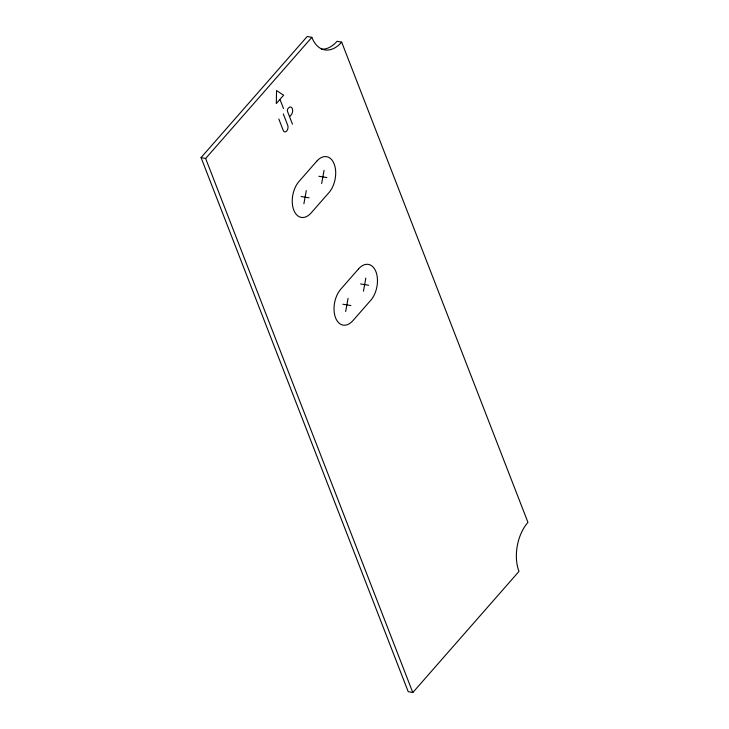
<?xml version="1.0" encoding="UTF-8"?>
<svg xmlns="http://www.w3.org/2000/svg" width="729" height="729" viewBox="0 0 729 729"><rect width="100%" height="100%" fill="white"/><g stroke="black" fill="none" stroke-linecap="round" stroke-linejoin="round"><path stroke-width="1.09" d="M303.884 203.792L306.289 190.588M321.653 183.517L324.068 170.313M345.655 311.502L348.07 298.298M363.434 291.226L365.84 278.022M201.058 157.592L307.255 36.45L311.848 37.343A35.256 21.36 -79 0 0 341.682 42.154L527.942 522.356A35.256 21.36 -79 0 0 518.993 571.408L412.796 692.55L408.204 691.657L201.058 157.592L205.642 158.485L412.796 692.55M205.642 158.485L311.848 37.343M279.699 99.663L276.3 103.545L276.546 90.56L283.627 95.189L279.963 99.363L283.508 108.512M289.832 116.458L291.172 114.936A4.529 2.743 -79 0 0 292.32 108.63A4.529 2.743 -79 0 0 288.484 108.02L288.101 108.448A2.205 1.34 -79 0 0 287.545 111.519L292.466 124.194M318.846 176.263L326.874 177.557M301.068 196.538L309.096 197.832M360.618 283.973L368.655 285.267M342.849 304.248L350.877 305.542M341.682 42.154L337.09 41.261A35.256 21.36 -79 0 1 321.352 49.135M283.299 113.934L287.727 125.342A4.064 2.46 -79 0 1 286.697 131.001A4.064 2.46 -79 0 1 283.253 130.445L278.824 119.027M316.769 161.2L298.99 181.485A20.567 12.457 -79 0 0 293.769 210.089A20.567 12.457 -79 0 0 311.174 212.895L328.952 192.62A20.567 12.457 -79 0 0 334.174 164.007A20.567 12.457 -79 0 0 316.769 161.2M358.54 268.91L340.771 289.194A20.567 12.457 -79 0 0 335.55 317.798A20.567 12.457 -79 0 0 352.954 320.605L370.733 300.33A20.567 12.457 -79 0 0 375.945 271.717A20.567 12.457 -79 0 0 358.54 268.91"/></g></svg>
